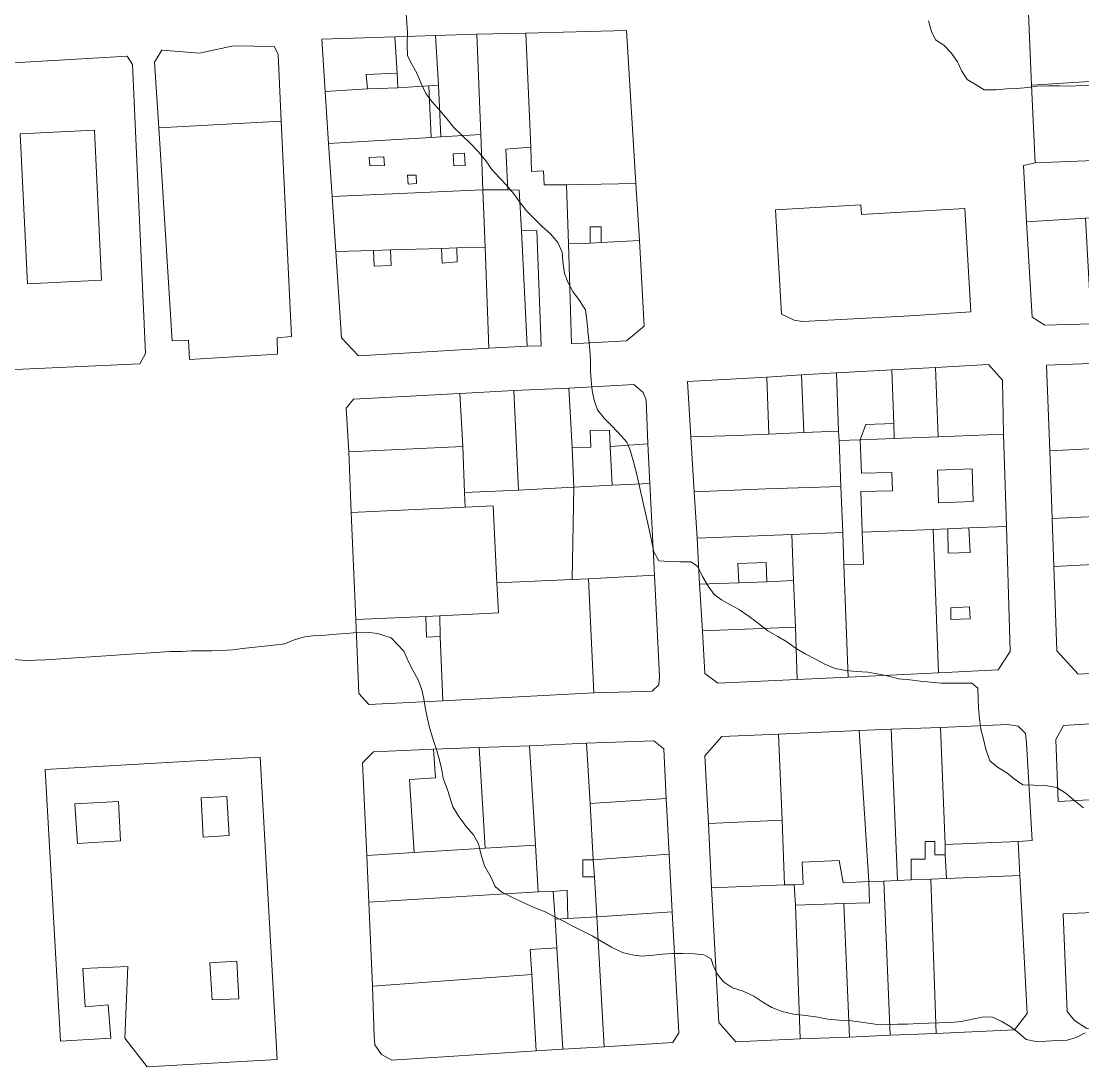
# Model space of a CAD drawing. Header units: kilometres. Extents: x 1172416 to 1173653, y 1051621 to 1052799.
# Drawn here: x 1173009.6 to 1173228.2, y 1052286.4 to 1052501.7 of the extents above; entities that cross this region are included whole.
import ezdxf

# ---------------------------------------------------------------- set-up
doc = ezdxf.new("R2010")
doc.units = ezdxf.units.KM
doc.header["$MEASUREMENT"] = 0
doc.layers.add('edificios', color=44, linetype='Continuous', lineweight=5)
doc.layers.add('terreno', color=7, linetype='Continuous')

msp = doc.modelspace()

# ---------------------------------------------------------------- linework, layer by layer
at = {"layer": 'edificios', "elevation": 50}
for points in [[(1173232.875, 1052489.50001), (1173217.625, 1052488.50001), (1173217, 1052503.25001), (1173232, 1052503.75001), (1173232.875, 1052489.50001)], [(1173087, 1052491.00001), (1173080.625, 1052490.75001), (1173080.875, 1052487.75001), (1173072.125, 1052487.25001), (1173071.5, 1052498.00001), (1173086.5, 1052498.50001), (1173087, 1052491.00001)], [(1173086.5, 1052498.50001), (1173094.875, 1052498.75001), (1173095.5, 1052488.50001), (1173093.5, 1052488.375), (1173087.125, 1052488.00001), (1173087, 1052491.00001), (1173086.5, 1052498.50001)], [(1173094.875, 1052498.75001), (1173103.375, 1052499.00001), (1173104.25, 1052478.375), (1173096, 1052477.875), (1173095.5, 1052488.50001), (1173094.875, 1052498.75001)], [(1173103.375, 1052499.00001), (1173113.5, 1052499.25001), (1173114.5, 1052475.75001), (1173109.375, 1052475.375), (1173109.75, 1052467.00001), (1173104.625, 1052467.00001), (1173104.25, 1052478.375), (1173103.375, 1052499.00001)], [(1173114.5, 1052475.75001), (1173113.5, 1052499.25001), (1173134.25, 1052499.75001), (1173136.125, 1052468.25001), (1173121.875, 1052468.00001), (1173117.25, 1052468.00001), (1173117.125, 1052470.875), (1173114.625, 1052470.75001), (1173114.5, 1052475.75001)], [(1173063.125, 1052481.125), (1173037.875, 1052479.75001), (1173037, 1052493.25001), (1173038.5, 1052495.75001), (1173046.25, 1052495.125), (1173053.25, 1052496.625), (1173061.625, 1052496.50001), (1173062.5, 1052494.875), (1173063.125, 1052481.125)], [(1173003.75, 1052429.75001), (1173001.625, 1052432.375), (1172998.875, 1052491.125), (1172999.75, 1052492.625), (1173031.375, 1052494.50001), (1173032.5, 1052492.75001), (1173035.125, 1052433.25001), (1173034, 1052431.125), (1173003.75, 1052429.75001)], [(1173087.125, 1052488.00001), (1173080.875, 1052487.75001), (1173080.625, 1052490.75001), (1173087, 1052491.00001), (1173087.125, 1052488.00001)], [(1173239, 1052489.75001), (1173239.25, 1052486.50001), (1173248.75, 1052487.00001), (1173248.875, 1052484.50001), (1173249.375, 1052475.875), (1173246.875, 1052475.50001), (1173240.75, 1052473.875), (1173239.25, 1052473.375), (1173218.375, 1052472.50001), (1173217.625, 1052488.50001), (1173232.875, 1052489.50001), (1173239, 1052489.75001)], [(1173093.5, 1052488.375), (1173094, 1052477.75001), (1173072.875, 1052476.50001), (1173072.125, 1052487.25001), (1173080.875, 1052487.75001), (1173087.125, 1052488.00001), (1173093.5, 1052488.375)], [(1173095.5, 1052488.50001), (1173096, 1052477.875), (1173094, 1052477.75001), (1173093.5, 1052488.375), (1173095.5, 1052488.50001)], [(1173063.125, 1052481.125), (1173065.25, 1052436.75001), (1173062.25, 1052436.50001), (1173062.375, 1052433.125), (1173044.25, 1052432.00001), (1173044, 1052436.00001), (1173040.625, 1052435.875), (1173037.875, 1052479.75001), (1173063.125, 1052481.125)], [(1173010.875, 1052447.625), (1173026.125, 1052448.375), (1173024.625, 1052479.25001), (1173009.375, 1052478.50001), (1173010.875, 1052447.625)], [(1173010.875, 1052447.625), (1173009.375, 1052478.50001), (1173024.625, 1052479.25001), (1173026.125, 1052448.375), (1173010.875, 1052447.625)], [(1173104.25, 1052478.375), (1173104.625, 1052467.00001), (1173073.625, 1052465.625), (1173072.875, 1052476.50001), (1173094, 1052477.75001), (1173096, 1052477.875), (1173104.25, 1052478.375)], [(1173098.625, 1052471.875), (1173101, 1052472.00001), (1173100.875, 1052474.50001), (1173098.5, 1052474.375), (1173098.625, 1052471.875)], [(1173098.625, 1052471.875), (1173098.5, 1052474.375), (1173100.875, 1052474.50001), (1173101, 1052472.00001), (1173098.625, 1052471.875)], [(1173081.375, 1052471.875), (1173084.375, 1052472.00001), (1173084.25, 1052473.75001), (1173081.25, 1052473.625), (1173081.375, 1052471.875)], [(1173081.375, 1052471.875), (1173081.25, 1052473.625), (1173084.25, 1052473.75001), (1173084.375, 1052472.00001), (1173081.375, 1052471.875)], [(1173239.25, 1052473.375), (1173239.125, 1052466.00001), (1173234.75, 1052465.75001), (1173235, 1052461.50001), (1173228.75, 1052461.125), (1173216.625, 1052460.375), (1173216, 1052472.00001), (1173218.375, 1052472.50001), (1173239.25, 1052473.375)], [(1173089.25, 1052468.125), (1173091, 1052468.25001), (1173090.875, 1052470.00001), (1173089.125, 1052470.00001), (1173089.25, 1052468.125)], [(1173089.25, 1052468.125), (1173089.125, 1052470.00001), (1173090.875, 1052470.00001), (1173091, 1052468.25001), (1173089.25, 1052468.125)], [(1173136.125, 1052468.25001), (1173136.875, 1052456.50001), (1173129, 1052456.125), (1173129, 1052459.375), (1173126.75, 1052459.375), (1173126.75, 1052456.00001), (1173122.25, 1052455.875), (1173121.875, 1052468.00001), (1173136.125, 1052468.25001)], [(1173104.625, 1052467.00001), (1173105.125, 1052455.125), (1173099.25, 1052455.00001), (1173096.125, 1052454.875), (1173085.625, 1052454.625), (1173082.125, 1052454.50001), (1173074.375, 1052454.25001), (1173073.625, 1052465.625), (1173104.625, 1052467.00001)], [(1173109.75, 1052467.00001), (1173112.125, 1052466.875), (1173112.625, 1052458.50001), (1173113.75, 1052434.75001), (1173105.875, 1052434.375), (1173105.125, 1052455.125), (1173104.625, 1052467.00001), (1173109.75, 1052467.00001)], [(1173170.5, 1052439.875), (1173168.75, 1052440.125), (1173166.125, 1052441.375), (1173164.875, 1052462.875), (1173182.5, 1052463.875), (1173182.625, 1052461.875), (1173203.875, 1052463.125), (1173205.125, 1052441.875), (1173192.625, 1052441.00001), (1173182.25, 1052440.50001), (1173170.5, 1052439.875)], [(1173228.75, 1052461.125), (1173229.875, 1052441.125), (1173230, 1052439.375), (1173220.375, 1052439.125), (1173217.75, 1052440.75001), (1173216.625, 1052460.375), (1173228.75, 1052461.125)], [(1173112.625, 1052458.50001), (1173115.75, 1052458.625), (1173116.625, 1052434.875), (1173113.75, 1052434.75001), (1173112.625, 1052458.50001)], [(1173129, 1052456.125), (1173126.75, 1052456.00001), (1173126.75, 1052459.375), (1173129, 1052459.375), (1173129, 1052456.125)], [(1173136.875, 1052456.50001), (1173137.875, 1052438.875), (1173134.25, 1052435.875), (1173122.875, 1052435.25001), (1173122.25, 1052455.875), (1173126.75, 1052456.00001), (1173129, 1052456.125), (1173136.875, 1052456.50001)], [(1173105.125, 1052455.125), (1173105.875, 1052434.375), (1173079, 1052432.75001), (1173075.5, 1052436.50001), (1173074.375, 1052454.25001), (1173082.125, 1052454.50001), (1173082.25, 1052451.25001), (1173085.75, 1052451.375), (1173085.625, 1052454.625), (1173096.125, 1052454.875), (1173096.25, 1052451.875), (1173099.375, 1052452.125), (1173099.25, 1052455.00001), (1173105.125, 1052455.125)], [(1173085.625, 1052454.625), (1173085.75, 1052451.375), (1173082.25, 1052451.25001), (1173082.125, 1052454.50001), (1173085.625, 1052454.625)], [(1173099.25, 1052455.00001), (1173099.375, 1052452.125), (1173096.25, 1052451.875), (1173096.125, 1052454.875), (1173099.25, 1052455.00001)], [(1173188.875, 1052429.875), (1173197.875, 1052430.375), (1173198.375, 1052416.125), (1173189.375, 1052415.75001), (1173189.25, 1052418.875), (1173188.875, 1052429.875)], [(1173197.875, 1052430.375), (1173208.75, 1052431.00001), (1173211.625, 1052427.75001), (1173211.875, 1052416.625), (1173198.375, 1052416.125), (1173197.875, 1052430.375)], [(1173236, 1052414.00001), (1173221.375, 1052413.25001), (1173220.75, 1052430.875), (1173235.125, 1052431.375), (1173236, 1052414.00001)], [(1173163.5, 1052416.625), (1173156.875, 1052416.375), (1173147.5, 1052416.125), (1173146.75, 1052427.50001), (1173163.125, 1052428.375), (1173163.5, 1052416.625)], [(1173163.125, 1052428.375), (1173170.25, 1052428.875), (1173170.75, 1052417.00001), (1173163.5, 1052416.625), (1173163.125, 1052428.375)], [(1173170.25, 1052428.875), (1173177.5, 1052429.25001), (1173177.875, 1052417.25001), (1173170.75, 1052417.00001), (1173170.25, 1052428.875)], [(1173177.5, 1052429.25001), (1173188.875, 1052429.875), (1173189.25, 1052418.875), (1173183.5, 1052418.625), (1173182.375, 1052415.50001), (1173178, 1052415.375), (1173177.875, 1052417.25001), (1173177.5, 1052429.25001)], [(1173111, 1052425.625), (1173122.375, 1052426.125), (1173123, 1052413.875), (1173123.375, 1052405.75001), (1173112, 1052405.125), (1173111, 1052425.625)], [(1173122.375, 1052426.125), (1173135.75, 1052426.875), (1173137.625, 1052425.25001), (1173138.25, 1052423.75001), (1173138.625, 1052414.625), (1173130.875, 1052414.125), (1173130.75, 1052417.50001), (1173126.75, 1052417.375), (1173126.875, 1052414.00001), (1173123, 1052413.875), (1173122.375, 1052426.125)], [(1173100.5, 1052414.125), (1173077, 1052413.00001), (1173076.5, 1052422.00001), (1173078, 1052423.875), (1173099.875, 1052425.00001), (1173100.5, 1052414.125)], [(1173099.875, 1052425.00001), (1173111, 1052425.625), (1173112, 1052405.125), (1173100.875, 1052404.625), (1173100.5, 1052414.125), (1173099.875, 1052425.00001)], [(1173130.875, 1052414.125), (1173131.25, 1052406.125), (1173123.375, 1052405.75001), (1173123, 1052413.875), (1173126.875, 1052414.00001), (1173126.75, 1052417.375), (1173130.75, 1052417.50001), (1173130.875, 1052414.125)], [(1173177.875, 1052417.25001), (1173178, 1052415.375), (1173178.375, 1052405.875), (1173163, 1052405.375), (1173148.125, 1052404.75001), (1173147.5, 1052416.125), (1173156.875, 1052416.375), (1173163.5, 1052416.625), (1173170.75, 1052417.00001), (1173177.875, 1052417.25001)], [(1173189.375, 1052415.75001), (1173182.375, 1052415.50001), (1173183.5, 1052418.625), (1173189.25, 1052418.875), (1173189.375, 1052415.75001)], [(1173182.375, 1052415.50001), (1173182.625, 1052408.625), (1173188.875, 1052408.75001), (1173189, 1052405.00001), (1173182.5, 1052404.875), (1173182.75, 1052396.50001), (1173183, 1052389.875), (1173179, 1052389.75001), (1173178.75, 1052396.375), (1173178.375, 1052405.875), (1173178, 1052415.375), (1173182.375, 1052415.50001)], [(1173211.875, 1052416.625), (1173212.5, 1052397.625), (1173204.75, 1052397.375), (1173200.375, 1052397.125), (1173197.375, 1052397.00001), (1173182.75, 1052396.50001), (1173182.5, 1052404.875), (1173189, 1052405.00001), (1173188.875, 1052408.75001), (1173182.625, 1052408.625), (1173182.375, 1052415.50001), (1173189.375, 1052415.75001), (1173198.375, 1052416.125), (1173211.875, 1052416.625)], [(1173100.5, 1052414.125), (1173100.875, 1052404.625), (1173101, 1052401.625), (1173077.5, 1052400.50001), (1173077, 1052413.00001), (1173100.5, 1052414.125)], [(1173138.625, 1052414.625), (1173139, 1052406.50001), (1173131.25, 1052406.125), (1173130.875, 1052414.125), (1173138.625, 1052414.625)], [(1173251.25, 1052414.75001), (1173251.875, 1052400.75001), (1173246.25, 1052400.375), (1173245.75, 1052411.50001), (1173240.875, 1052411.25001), (1173241.375, 1052400.125), (1173236.625, 1052400.00001), (1173221.875, 1052399.25001), (1173221.375, 1052413.25001), (1173236, 1052414.00001), (1173251.25, 1052414.75001)], [(1173198.5, 1052402.50001), (1173205.625, 1052402.75001), (1173205.375, 1052409.50001), (1173198.25, 1052409.25001), (1173198.5, 1052402.50001)], [(1173198.5, 1052402.50001), (1173198.25, 1052409.25001), (1173205.375, 1052409.50001), (1173205.625, 1052402.75001), (1173198.5, 1052402.50001)], [(1173139, 1052406.50001), (1173140, 1052387.625), (1173126.375, 1052386.875), (1173123, 1052386.75001), (1173123.375, 1052405.75001), (1173131.25, 1052406.125), (1173139, 1052406.50001)], [(1173123.375, 1052405.75001), (1173123, 1052386.75001), (1173107.5, 1052386.00001), (1173106.75, 1052401.875), (1173101, 1052401.625), (1173100.875, 1052404.625), (1173112, 1052405.125), (1173123.375, 1052405.75001)], [(1173178.375, 1052405.875), (1173178.75, 1052396.375), (1173168.25, 1052396.00001), (1173148.75, 1052395.25001), (1173148.125, 1052404.75001), (1173163, 1052405.375), (1173178.375, 1052405.875)], [(1173101, 1052401.625), (1173106.75, 1052401.875), (1173107.5, 1052386.00001), (1173107.875, 1052379.875), (1173095.75, 1052379.25001), (1173092.875, 1052379.125), (1173078.5, 1052378.50001), (1173077.5, 1052400.50001), (1173101, 1052401.625)], [(1173236.625, 1052400.00001), (1173237.125, 1052390.125), (1173222.25, 1052389.375), (1173221.875, 1052399.25001), (1173236.625, 1052400.00001)], [(1173212.5, 1052397.625), (1173213.25, 1052371.875), (1173210.75, 1052368.125), (1173198.5, 1052367.50001), (1173197.375, 1052397.00001), (1173200.375, 1052397.125), (1173200.5, 1052392.125), (1173205, 1052392.25001), (1173204.75, 1052397.375), (1173212.5, 1052397.625)], [(1173204.75, 1052397.375), (1173205, 1052392.25001), (1173200.5, 1052392.125), (1173200.375, 1052397.125), (1173204.75, 1052397.375)], [(1173168.25, 1052396.00001), (1173168.625, 1052386.50001), (1173163.125, 1052386.25001), (1173163, 1052390.25001), (1173157.125, 1052390.00001), (1173157.375, 1052386.00001), (1173149.25, 1052385.75001), (1173148.75, 1052395.25001), (1173168.25, 1052396.00001)], [(1173178.75, 1052396.375), (1173179, 1052389.75001), (1173179.875, 1052366.625), (1173169.375, 1052366.125), (1173169, 1052376.875), (1173168.625, 1052386.50001), (1173168.25, 1052396.00001), (1173178.75, 1052396.375)], [(1173197.375, 1052397.00001), (1173198.5, 1052367.50001), (1173179.875, 1052366.625), (1173179, 1052389.75001), (1173183, 1052389.875), (1173182.75, 1052396.50001), (1173197.375, 1052397.00001)], [(1173163.125, 1052386.25001), (1173157.375, 1052386.00001), (1173157.125, 1052390.00001), (1173163, 1052390.25001), (1173163.125, 1052386.25001)], [(1173237.125, 1052390.125), (1173238.25, 1052367.875), (1173227.25, 1052367.25001), (1173222.875, 1052372.00001), (1173222.25, 1052389.375), (1173237.125, 1052390.125)], [(1173126.375, 1052386.875), (1173127.5, 1052363.375), (1173096.375, 1052361.75001), (1173095.875, 1052375.00001), (1173095.75, 1052379.25001), (1173107.875, 1052379.875), (1173107.5, 1052386.00001), (1173123, 1052386.75001), (1173126.375, 1052386.875)], [(1173140, 1052387.625), (1173141, 1052366.75001), (1173140.875, 1052365.00001), (1173139.5, 1052363.75001), (1173137.625, 1052363.625), (1173127.5, 1052363.375), (1173126.375, 1052386.875), (1173140, 1052387.625)], [(1173168.625, 1052386.50001), (1173169, 1052376.875), (1173149.875, 1052376.125), (1173149.25, 1052385.75001), (1173157.375, 1052386.00001), (1173163.125, 1052386.25001), (1173168.625, 1052386.50001)], [(1173201, 1052378.50001), (1173205, 1052378.625), (1173204.875, 1052381.125), (1173201, 1052380.875), (1173201, 1052378.50001)], [(1173201, 1052378.50001), (1173201, 1052380.875), (1173204.875, 1052381.125), (1173205, 1052378.625), (1173201, 1052378.50001)], [(1173092.875, 1052379.125), (1173093, 1052374.875), (1173095.875, 1052375.00001), (1173096.375, 1052361.75001), (1173081.125, 1052361.00001), (1173079.125, 1052363.25001), (1173078.5, 1052378.50001), (1173092.875, 1052379.125)], [(1173095.75, 1052379.25001), (1173095.875, 1052375.00001), (1173093, 1052374.875), (1173092.875, 1052379.125), (1173095.75, 1052379.25001)], [(1173169, 1052376.875), (1173169.375, 1052366.125), (1173153, 1052365.375), (1173150.375, 1052367.375), (1173149.875, 1052376.125), (1173169, 1052376.875)], [(1173182.125, 1052355.625), (1173188.75, 1052355.875), (1173190, 1052324.75001), (1173187.25, 1052324.625), (1173184.125, 1052324.50001), (1173182.125, 1052355.625)], [(1173188.75, 1052355.875), (1173198.875, 1052356.25001), (1173199.875, 1052332.125), (1173199.875, 1052330.00001), (1173197.75, 1052330.00001), (1173197.75, 1052332.75001), (1173195.75, 1052332.75001), (1173195.75, 1052329.125), (1173192.875, 1052329.125), (1173192.875, 1052324.875), (1173190, 1052324.75001), (1173188.75, 1052355.875)], [(1173198.875, 1052356.25001), (1173212.75, 1052356.875), (1173214.875, 1052356.50001), (1173216.375, 1052355.00001), (1173216.625, 1052353.00001), (1173217.75, 1052333.00001), (1173214.875, 1052332.75001), (1173199.875, 1052332.125), (1173198.875, 1052356.25001)], [(1173237.125, 1052341.75001), (1173223.125, 1052341.00001), (1173222.625, 1052353.75001), (1173224.25, 1052356.625), (1173236.25, 1052357.375), (1173237.125, 1052341.75001)], [(1173166.25, 1052337.125), (1173151.125, 1052336.50001), (1173150.375, 1052350.375), (1173153.875, 1052354.375), (1173165.5, 1052354.875), (1173166.25, 1052337.125)], [(1173165.5, 1052354.875), (1173182.125, 1052355.625), (1173184.125, 1052324.50001), (1173178.875, 1052324.25001), (1173178, 1052328.875), (1173170.375, 1052328.50001), (1173170.625, 1052324.00001), (1173168.75, 1052323.875), (1173166.75, 1052323.875), (1173166.25, 1052337.125), (1173165.5, 1052354.875)], [(1173090.5, 1052330.50001), (1173080.75, 1052329.875), (1173079.875, 1052349.00001), (1173082.125, 1052351.25001), (1173094.5, 1052351.75001), (1173094.875, 1052345.875), (1173089.5, 1052345.50001), (1173090.5, 1052330.50001)], [(1173094.5, 1052351.75001), (1173103.875, 1052352.125), (1173105.125, 1052331.375), (1173090.5, 1052330.50001), (1173089.5, 1052345.50001), (1173094.875, 1052345.875), (1173094.5, 1052351.75001)], [(1173103.875, 1052352.125), (1173114.25, 1052352.50001), (1173115.5, 1052332.00001), (1173105.125, 1052331.375), (1173103.875, 1052352.125)], [(1173114.25, 1052352.50001), (1173126, 1052353.00001), (1173126.75, 1052340.625), (1173127.375, 1052329.00001), (1173125.25, 1052329.00001), (1173125.25, 1052325.50001), (1173127.625, 1052325.50001), (1173128.125, 1052317.25001), (1173122.125, 1052316.875), (1173122, 1052322.75001), (1173119.125, 1052322.50001), (1173116, 1052322.375), (1173115.5, 1052332.00001), (1173114.25, 1052352.50001)], [(1173126, 1052353.00001), (1173139.875, 1052353.50001), (1173141.875, 1052351.875), (1173142.375, 1052341.625), (1173126.75, 1052340.625), (1173126, 1052353.00001)], [(1173035.5, 1052286.375), (1173030.875, 1052292.25001), (1173031.5, 1052307.00001), (1173022.25, 1052306.625), (1173022.75, 1052298.75001), (1173027.5, 1052299.125), (1173028, 1052292.25001), (1173017.625, 1052291.625), (1173014.5, 1052347.625), (1173058.75, 1052350.125), (1173062.25, 1052287.875), (1173035.5, 1052286.375)], [(1173021.125, 1052332.375), (1173030, 1052332.875), (1173029.625, 1052341.00001), (1173020.625, 1052340.50001), (1173021.125, 1052332.375)], [(1173021.125, 1052332.375), (1173020.625, 1052340.50001), (1173029.625, 1052341.00001), (1173030, 1052332.875), (1173021.125, 1052332.375)], [(1173047, 1052333.625), (1173052.375, 1052334.00001), (1173051.875, 1052342.00001), (1173046.625, 1052341.75001), (1173047, 1052333.625)], [(1173047, 1052333.625), (1173046.625, 1052341.75001), (1173051.875, 1052342.00001), (1173052.375, 1052334.00001), (1173047, 1052333.625)], [(1173142.375, 1052341.625), (1173143, 1052330.125), (1173127.375, 1052329.00001), (1173126.75, 1052340.625), (1173142.375, 1052341.625)], [(1173166.25, 1052337.125), (1173166.75, 1052323.875), (1173151.75, 1052323.25001), (1173151.125, 1052336.50001), (1173166.25, 1052337.125)], [(1173115.5, 1052332.00001), (1173116, 1052322.375), (1173081.125, 1052320.25001), (1173080.75, 1052329.875), (1173090.5, 1052330.50001), (1173105.125, 1052331.375), (1173115.5, 1052332.00001)], [(1173199.875, 1052330.00001), (1173200.125, 1052325.125), (1173196.875, 1052325.00001), (1173192.875, 1052324.875), (1173192.875, 1052329.125), (1173195.75, 1052329.125), (1173195.75, 1052332.75001), (1173197.75, 1052332.75001), (1173197.75, 1052330.00001), (1173199.875, 1052330.00001)], [(1173214.875, 1052332.75001), (1173215.25, 1052325.75001), (1173200.125, 1052325.125), (1173199.875, 1052330.00001), (1173199.875, 1052332.125), (1173214.875, 1052332.75001)], [(1173143, 1052330.125), (1173143.625, 1052318.25001), (1173128.125, 1052317.25001), (1173127.625, 1052325.50001), (1173127.375, 1052329.00001), (1173143, 1052330.125)], [(1173127.625, 1052325.50001), (1173125.25, 1052325.50001), (1173125.25, 1052329.00001), (1173127.375, 1052329.00001), (1173127.625, 1052325.50001)], [(1173184.125, 1052324.50001), (1173184.25, 1052320.125), (1173179, 1052320.00001), (1173169, 1052319.625), (1173168.75, 1052323.875), (1173170.625, 1052324.00001), (1173170.375, 1052328.50001), (1173178, 1052328.875), (1173178.875, 1052324.25001), (1173184.125, 1052324.50001)], [(1173215.25, 1052325.75001), (1173216.75, 1052297.375), (1173214.125, 1052294.00001), (1173198, 1052293.25001), (1173196.875, 1052325.00001), (1173200.125, 1052325.125), (1173215.25, 1052325.75001)], [(1173168.75, 1052323.875), (1173169, 1052319.625), (1173170, 1052292.125), (1173156.75, 1052291.50001), (1173153.25, 1052295.50001), (1173151.75, 1052323.25001), (1173166.75, 1052323.875), (1173168.75, 1052323.875)], [(1173187.25, 1052324.625), (1173188.5, 1052292.875), (1173180.125, 1052292.50001), (1173179, 1052320.00001), (1173184.25, 1052320.125), (1173184.125, 1052324.50001), (1173187.25, 1052324.625)], [(1173196.875, 1052325.00001), (1173198, 1052293.25001), (1173188.5, 1052292.875), (1173187.25, 1052324.625), (1173190, 1052324.75001), (1173192.875, 1052324.875), (1173196.875, 1052325.00001)], [(1173119.125, 1052322.50001), (1173119.5, 1052316.75001), (1173119.875, 1052310.875), (1173114.375, 1052310.50001), (1173114.75, 1052305.375), (1173081.875, 1052303.00001), (1173081.125, 1052320.25001), (1173116, 1052322.375), (1173119.125, 1052322.50001)], [(1173122.125, 1052316.875), (1173119.5, 1052316.75001), (1173119.125, 1052322.50001), (1173122, 1052322.75001), (1173122.125, 1052316.875)], [(1173179, 1052320.00001), (1173180.125, 1052292.50001), (1173170, 1052292.125), (1173169, 1052319.625), (1173179, 1052320.00001)], [(1173245.25, 1052295.00001), (1173233.375, 1052294.125), (1173229, 1052294.25001), (1173226.5, 1052295.875), (1173225, 1052297.75001), (1173224.125, 1052317.875), (1173244, 1052318.75001), (1173245.25, 1052295.00001)], [(1173128.125, 1052317.25001), (1173129.625, 1052290.50001), (1173121.125, 1052290.00001), (1173119.875, 1052310.875), (1173119.5, 1052316.75001), (1173122.125, 1052316.875), (1173128.125, 1052317.25001)], [(1173143.625, 1052318.25001), (1173145, 1052293.375), (1173143.75, 1052291.375), (1173129.625, 1052290.50001), (1173128.125, 1052317.25001), (1173143.625, 1052318.25001)], [(1173119.875, 1052310.875), (1173121.125, 1052290.00001), (1173115.625, 1052289.625), (1173114.75, 1052305.375), (1173114.375, 1052310.50001), (1173119.875, 1052310.875)], [(1173048.875, 1052300.125), (1173054.375, 1052300.375), (1173054, 1052308.125), (1173048.375, 1052307.75001), (1173048.875, 1052300.125)], [(1173048.875, 1052300.125), (1173048.375, 1052307.75001), (1173054, 1052308.125), (1173054.375, 1052300.375), (1173048.875, 1052300.125)], [(1173114.75, 1052305.375), (1173115.625, 1052289.625), (1173085.875, 1052287.75001), (1173083.75, 1052288.875), (1173082.375, 1052290.875), (1173082.25, 1052292.625), (1173081.875, 1052303.00001), (1173114.75, 1052305.375)]]:
    msp.add_lwpolyline(points, dxfattribs=at)
at = {"layer": 'terreno', "lineweight": 0, "ltscale": 2090}
for points, elevation in [([(1173228.33199, 1052339.66553), (1173226.61923, 1052341.0987), (1173224.78895, 1052342.64733), (1173222.84601, 1052343.90243), (1173220.44912, 1052344.27535), (1173218.05558, 1052344.35728), (1173215.83805, 1052344.44202), (1173214.07137, 1052345.64192), (1173212.53642, 1052346.90291), (1173210.59375, 1052348.1), (1173209.05882, 1052349.36098), (1173208.20748, 1052351.79821), (1173207.64867, 1052354.12377), (1173207.21431, 1052355.92488), (1173206.94932, 1052358.07981), (1173206.74459, 1052360.17699), (1173206.65615, 1052362.21673), (1173206.56716, 1052364.37346), (1173205.3273, 1052365.40578), (1173203.16931, 1052365.3748), (1173201.0693, 1052365.34407), (1173199.02803, 1052365.37263), (1173196.80795, 1052365.57437), (1173194.70587, 1052365.77665), (1173192.60153, 1052366.03792), (1173190.26518, 1052366.29614), (1173188.27474, 1052366.79194), (1173186.16859, 1052367.22822), (1173183.94669, 1052367.60498), (1173181.55288, 1052367.7449), (1173179.3918, 1052367.94691), (1173177.22664, 1052368.38192), (1173175.05533, 1052369.28392), (1173173.17446, 1052370.3073), (1173171.00034, 1052371.3833), (1173169.17594, 1052372.52393), (1173167.23145, 1052373.89601), (1173165.40732, 1052374.97765), (1173163.34866, 1052376.17221), (1173161.40163, 1052377.66128), (1173159.51489, 1052379.09165), (1173157.51141, 1052380.46247), (1173155.51201, 1052381.6003), (1173153.80642, 1052382.56745), (1173152.27429, 1052383.65344), (1173151.02447, 1052385.32677), (1173149.88701, 1052387.35264), (1173148.86529, 1052389.43705), (1173147.45197, 1052390.35056), (1173145.1767, 1052390.37603), (1173143.01844, 1052390.40305), (1173140.85862, 1052390.54606), (1173139.83999, 1052392.39846), (1173139.33891, 1052394.78231), (1173138.89739, 1052397.05142), (1173136.27965, 1052408.62106), (1173135.6005, 1052411.23609), (1173134.9257, 1052413.55913), (1173134.26295, 1052415.00816), (1173132.48477, 1052416.96506), (1173130.94395, 1052418.63503), (1173129.64173, 1052419.9571), (1173128.27463, 1052421.68788), (1173127.54646, 1052423.66064), (1173127.16728, 1052425.63802), (1173126.96283, 1052427.6762), (1173126.81738, 1052429.71567), (1173126.78666, 1052431.81566), (1173126.63866, 1052433.97212), (1173126.43268, 1052436.12731), (1173126.27733, 1052437.7107), (1173126.22695, 1052438.2235), (1173126.08304, 1052440.14696), (1173125.76032, 1052442.24161), (1173125.3755, 1052442.84487), (1173124.50714, 1052444.20694), (1173123.1395, 1052446.05372), (1173122.1804, 1052447.78941), (1173121.45221, 1052449.76216), (1173121.38899, 1052450.2439), (1173121.12461, 1052452.26581), (1173120.98096, 1052454.13026), (1173120.07679, 1052456.10022), (1173118.53442, 1052457.88619), (1173116.9384, 1052459.37991), (1173115.28184, 1052460.98934), (1173113.68455, 1052462.54104), (1173112.37671, 1052464.2141), (1173111.00653, 1052466.17689), (1173109.46417, 1052467.96287), (1173108.04315, 1052469.45939), (1173106.50105, 1052471.18637), (1173105.25095, 1052472.9187), (1173103.70831, 1052474.76267), (1173101.98966, 1052476.60384), (1173100.3331, 1052478.21328), (1173098.61727, 1052479.88044), (1173097.31072, 1052481.4945), (1173095.82762, 1052483.22276), (1173094.10744, 1052485.18191), (1173092.91787, 1052486.79751), (1173091.89615, 1052488.88292), (1173091.10897, 1052490.8544), (1173090.03079, 1052492.82154), (1173089.13069, 1052494.5585), (1173089.03762, 1052496.94922), (1173089.118, 1052499.45876), (1173088.83072, 1052503.18767)], 20), ([(1173230.26091, 1052488.55247), (1173227.87019, 1052488.4594), (1173225.59772, 1052488.30987), (1173223.49618, 1052488.39616), (1173221.10519, 1052488.36209), (1173218.77218, 1052488.32828), (1173216.85253, 1052488.00837), (1173214.63807, 1052487.8601), (1173212.48134, 1052487.77012), (1173210.32615, 1052487.56412), (1173207.87615, 1052487.52878), (1173206.22701, 1052488.61321), (1173204.40389, 1052489.69484), (1173203.27106, 1052491.37072), (1173202.36787, 1052493.34067), (1173201.05723, 1052495.18773), (1173199.57694, 1052496.74198), (1173197.86854, 1052497.88314), (1173197.02771, 1052499.56236), (1173196.41244, 1052501.77067)], 10), ([(1173228.65135, 1052293.3549), (1173226.79866, 1052292.39426), (1173224.99809, 1052291.84388), (1173222.84136, 1052291.7539), (1173220.62663, 1052291.66365), (1173218.5279, 1052291.57492), (1173216.53775, 1052292.01274), (1173214.88399, 1052293.44718), (1173213.23333, 1052294.64862), (1173211.40893, 1052295.78827), (1173209.47187, 1052296.63536), (1173207.48888, 1052296.60617), (1173205.39576, 1052296.16846), (1173203.12665, 1052295.72693), (1173201.02946, 1052295.52121), (1173198.52273, 1052295.4266), (1173196.483, 1052295.33915), (1173194.325, 1052295.30816), (1173192.11054, 1052295.15891), (1173190.06954, 1052295.12946), (1173187.91309, 1052294.98147), (1173185.46127, 1052295.12113), (1173183.00638, 1052295.49379), (1173180.55049, 1052295.86645), (1173178.04196, 1052295.94684), (1173175.70588, 1052296.14704), (1173173.59971, 1052296.58234), (1173171.14382, 1052296.95599), (1173168.63248, 1052297.21039), (1173166.29077, 1052297.76058), (1173164.12073, 1052298.6036), (1173162.53114, 1052299.5723), (1173160.47094, 1052300.88385), (1173158.2388, 1052301.9606), (1173156.07056, 1052302.62862), (1173154.18662, 1052303.88497), (1173152.81953, 1052305.61476), (1173151.97589, 1052307.46899), (1173151.66876, 1052308.57263), (1173150.13971, 1052309.42562), (1173148.21162, 1052309.6317), (1173145.81909, 1052309.71363), (1173143.71909, 1052309.68292), (1173141.62761, 1052309.53923), (1173139.76342, 1052309.33759), (1173137.42825, 1052309.12577), (1173135.73318, 1052309.33393), (1173133.39247, 1052309.88314), (1173131.10108, 1052311.01661), (1173128.98314, 1052312.26988), (1173127.15902, 1052313.35152), (1173124.98488, 1052314.42852), (1173123.0463, 1052315.39162), (1173121.2237, 1052316.35725), (1173119.34412, 1052317.32161), (1173117.46353, 1052318.28597), (1173115.35148, 1052319.13025), (1173113.17889, 1052320.09027), (1173110.88877, 1052321.16573), (1173108.65664, 1052322.24147), (1173108.20485, 1052322.6224), (1173107.17074, 1052323.49468), (1173106.32711, 1052325.34889), (1173104.96, 1052327.72972), (1173104.22439, 1052330.22648), (1173103.72794, 1052332.26132), (1173102.7103, 1052334.11274), (1173101.10866, 1052335.95645), (1173100.28738, 1052337.08472), (1173099.67948, 1052337.91896), (1173098.4853, 1052339.88456), (1173097.32579, 1052343.43743), (1173096.47376, 1052345.80565), (1173096.09404, 1052347.90003), (1173095.59732, 1052349.99287), (1173094.98642, 1052351.90917), (1173094.3137, 1052353.99919), (1173093.70252, 1052355.97349), (1173093.26408, 1052358.0086), (1173092.82789, 1052359.98571), (1173092.50491, 1052362.13936), (1173092.06926, 1052363.99946), (1173091.28054, 1052366.08795), (1173090.26291, 1052367.93937), (1173089.35228, 1052369.79227), (1173088.33701, 1052371.99471), (1173085.73816, 1052374.73487), (1173082.919, 1052375.59087), (1173080.6974, 1052375.90861), (1173078.65766, 1052375.82117), (1173076.50248, 1052375.61518), (1173074.40401, 1052375.46845), (1173072.19082, 1052375.2612), (1173070.1501, 1052375.17274), (1173067.93818, 1052374.90749), (1173065.78888, 1052374.2935), (1173063.81767, 1052373.44832), (1173061.60475, 1052373.18307), (1173055.14046, 1052372.5061), (1173053.04353, 1052372.24237), (1173050.88808, 1052372.09439), (1173048.78808, 1052372.06366), (1173046.74708, 1052372.03422), (1173044.64809, 1052372.00449), (1173042.54936, 1052371.91578), (1173040.33336, 1052371.88351), (1173014.63461, 1052370.16945), (1173012.53461, 1052370.13972), (1173010.49489, 1052370.05128), (1173008.17774, 1052370.26458)], 30)]:
    msp.add_lwpolyline(points, dxfattribs=dict(at, elevation=elevation))

doc.saveas('drawing.dxf')
